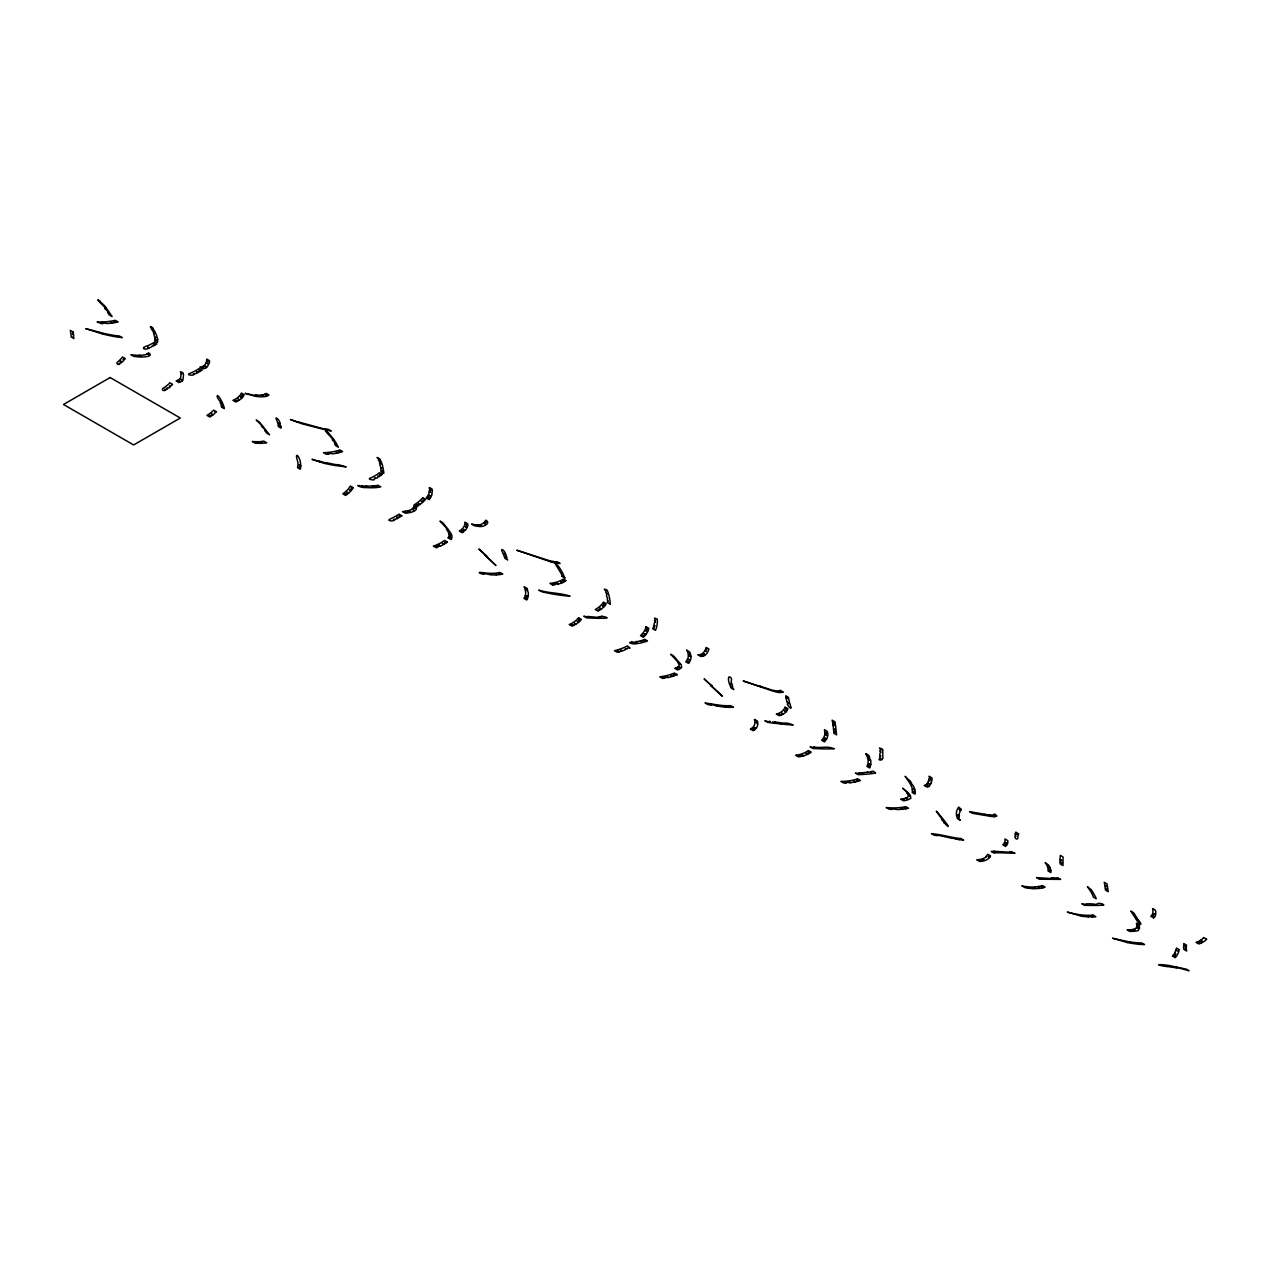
<?xml version="1.0" encoding="UTF-8"?>
<svg xmlns="http://www.w3.org/2000/svg" width="1270" height="1270" viewBox="0 0 1270 1270"><rect width="100%" height="100%" fill="white"/><g stroke="black" fill="none" stroke-linecap="round" stroke-linejoin="round"><path stroke-width="1.5" d="M757.761 724.011L756.015 722.201L757.761 722.852A32.337 18.669 0 0 0 757.476 721.106L754.682 719.487M867.743 764.048L867.569 764.683A32.528 18.78 0 0 1 866.918 766.381L869.728 768.001A32.496 18.764 0 0 0 870.252 766.699L868.537 765.715L870.347 766.413L870.744 764.635L869.013 763.635L870.791 764.318A37.005 21.368 0 0 0 870.664 760.714L868.87 759.682L870.601 760.317A43.148 24.908 0 0 0 870.426 759.619L868.061 756.856L869.728 757.476A61.484 35.496 0 0 0 868.759 755.317L865.949 753.697M525.208 595.598L525.082 596.027A23.209 13.398 0 0 1 523.938 598.392L526.748 600.011A21.844 12.621 0 0 0 527.415 598.805L525.732 597.837L527.558 598.535A24.575 14.192 0 0 0 527.86 597.71L526.383 595.852L528.177 596.535A36.147 20.86 0 0 0 528.018 591.677L525.955 589.375L527.653 590.01L527.161 588.502L524.367 586.883M431.721 495.046L432.276 491.696A61.849 35.703 0 0 0 432.26 489.299C424.672 483.854 434.054 493.49 429.482 489.633A51.768 29.893 0 0 1 429.323 491.538M687.34 659.273L687.229 659.511A28.892 16.685 0 0 1 686.975 659.987L686.8 660.321A31.083 17.939 0 0 1 685.784 661.797L688.594 663.416A31.337 18.098 0 0 0 689.388 662.289L687.705 661.321L689.547 662.019L690.324 660.479L688.626 659.495L690.578 659.797A25.432 14.684 0 0 0 691.039 657.019L689.277 656.003L691.007 656.272A26.607 15.367 0 0 0 690.642 654.431L688.816 653.367L690.404 653.732A37.782 21.812 0 0 0 689.499 651.827L686.705 650.208M1174.702 952.849L1175.845 950.214L1177.655 950.912L1175.957 949.928L1176.512 948.039L1179.306 949.658A61.389 35.449 0 0 1 1178.084 953.278L1177.433 954.627A24.797 14.319 0 0 1 1175.242 957.675L1172.369 956.04A16.224 9.366 0 0 0 1173.321 954.992L1175.179 955.723L1173.512 954.754A23.416 13.525 0 0 0 1173.718 954.484C1174.21 952.008 1178.115 955.548 1174.607 953.024M985.853 856.869L987.663 854.25L990.473 855.869A13.97 8.064 0 0 1 989.854 857.107L988.012 856.409L989.679 857.361A11.097 6.398 0 0 1 984.917 860.488L982.948 859.711L984.504 860.615A13.097 7.556 0 0 1 982.012 861.171L980.011 860.361L981.519 861.235A16.431 9.477 0 0 1 979.567 861.441L976.757 859.822A13.557 7.826 0 0 0 986.139 857.012M928.688 786.479L928.306 786.717A3.651 2.111 0 0 1 927.148 787.13L924.338 785.511M1138.206 930.243L1139.539 928.449L1139.253 924.798L1136.459 923.179L1136.745 924.941L1138.523 925.957L1136.777 925.306M942.261 819.309C922.21 793.29 960.549 839.47 943.991 822.595C947.896 825.722 938.562 817.197 942.356 819.293M985.044 814.673L984.377 814.181M1005.459 842.788L1007.602 843.296A20.955 12.097 0 0 0 1007.824 840.613L1005.014 838.994A22.638 13.065 0 0 1 1005.062 840.073A17.986 10.382 0 0 1 1004.379 842.788A13.748 7.938 0 0 1 1002.776 844.804L1005.57 846.423A12.97 7.493 0 0 0 1006.538 845.391L1004.872 844.423L1006.713 845.137A15.256 8.811 0 0 0 1007.507 843.597L1005.792 842.613M1202.166 941.022L1199.896 940.657A21.368 12.335 0 0 1 1199.324 940.959C1196.213 941.499 1201.896 943.705 1197.658 941.721A31.75 18.32 0 0 1 1196.038 942.372L1198.832 943.991A30.972 17.891 0 0 0 1200.785 943.213L1201.071 943.086M1172.353 967.216L1176.798 968.01L1175.814 967.089L1189.022 970.772L1186.212 969.153L1169.559 965.597A62.055 35.83 0 0 0 1162.669 964.724C1150.461 964.025 1169.337 967.184 1168.336 966.645A62.595 36.132 0 0 1 1172.353 967.216L1172.448 967.073M154.94 345.17L153.368 344.233L156.67 344.202L153.876 342.582L151.94 343.662A74.882 43.228 0 0 1 148.368 345.472C138.303 348.472 146.24 350.012 148.161 348.456C150.082 348.059 147.511 347.488 147.86 346.932C148.971 348.377 150.193 347.599 151.384 346.98C153.638 344.218 151.146 347.615 154.829 345.234M782.955 691.991L780.367 690.277A4.159 2.397 0 0 1 778.589 690.848L780.097 691.706L778.065 690.896A6.81 3.921 0 0 1 775.605 690.737A15.145 8.747 0 0 1 773.763 690.404L775.002 691.118L767.239 688.53M875.49 772.922L873.173 771.176A21.892 12.636 0 0 1 871.204 771.62M1035.336 886.904L1039.416 886.317A17.812 10.287 0 0 0 1042.273 885.523L1045.083 887.143A17.605 10.16 0 0 1 1043.257 887.682L1041.289 886.904L1042.829 887.793A18.939 10.938 0 0 1 1040.225 888.286L1038.209 887.476L1039.717 888.349A22.59 13.033 0 0 1 1034.129 888.635L1032.05 887.793L1033.478 888.635A28.337 16.367 0 0 1 1029.51 888.333L1027.366 887.444L1028.732 888.238A33.75 19.479 0 0 1 1024.842 887.587L1022.048 885.968M1129.459 942.102L1131.395 942.134A46.561 26.876 0 0 0 1141.762 942.991L1144.572 944.578A39.608 22.876 0 0 1 1141.666 944.499C1137.38 942.229 1142.682 945.039 1139.492 944.356A46.291 26.718 0 0 1 1138.19 944.245L1132.046 943.419A72.882 42.085 0 0 1 1129.967 943.054L1127.681 942.61M631.317 642.175C625.919 642.541 634.936 644.858 637.143 643.525A34.782 20.082 0 0 0 640.699 643.017L646.319 641.461A8.43 4.874 0 0 0 647.462 640.858L644.652 639.239A8.43 4.874 0 0 1 643.525 639.842L644.763 640.89L642.826 640.128A15.827 9.128 0 0 1 640.572 640.826L642.112 641.715L640.144 640.937A28.527 16.462 0 0 1 635.714 641.731M862.997 774.478L858.202 774.652L855.393 773.033L859.758 773.954L858.583 772.922L861.759 772.763L863.489 773.763L862.314 772.716L866.569 772.335A44.879 25.908 0 0 0 867.537 772.208C865.029 771.874 874.76 772.509 871.204 771.62M994.41 816.642L995.204 816.562A3.635 2.095 0 0 0 996.934 816.023L994.68 814.006A4.032 2.334 0 0 1 993.251 814.784L994.807 815.657L991.298 815.022A11.017 6.366 0 0 1 989.441 814.927L990.838 815.721L988.695 814.848A30.512 17.605 0 0 1 987.615 814.705L985.298 814.34M102.267 321.961L100.282 321.993A51.864 29.94 0 0 1 97.123 321.929L101.346 323.596A49.974 28.845 0 0 0 102.775 323.612L101.314 322.77L107.267 323.501A38.449 22.193 0 0 0 112.49 322.993L110.982 322.12L112.982 322.913A36.433 21.034 0 0 0 115.649 322.469L114.125 321.58L116.11 322.374A35.735 20.622 0 0 0 118.094 321.929L115.284 320.31A38.481 22.225 0 0 1 102.267 321.961M1057.64 877.776L1060.577 879.396M1057.545 877.792C1053.767 878.443 1056.831 877.57 1052.052 877.808M1060.45 879.396L1039.336 879.221L1036.526 877.602L1052.481 878.649L1051.211 877.808M1015.016 853.25L1011.158 851.599M1014.317 853.234L999.665 852.773A43.577 25.162 0 0 0 998.395 852.789L998.141 852.789A23.511 13.573 0 0 0 994.045 853.059L991.235 851.456A17.748 10.255 0 0 1 993.616 851.249L995.347 852.234L994.172 851.217L1011.047 852.36L1009.618 851.535M814.276 747.109C823.198 748.347 825.96 745.712 834.279 748.728L833.025 748.792A93.869 54.197 0 0 1 823.42 748.903L812.911 748.506L810.117 746.887L815.245 747.903L813.816 747.077M584.597 616.236L588.661 617.442L587.55 616.458L600.234 617.537L598.773 616.696A53.705 31.004 0 0 0 602.012 616.569C598.662 615.347 611.029 617.95 605.869 618.109A69.278 40.005 0 0 1 592.28 618.141L587.28 617.855M586.613 617.792L583.708 616.172M478.52 526.367C482.568 527.717 491.855 523.113 485.727 520.16A23.098 13.335 0 0 1 484.997 521.335L486.664 522.303L484.822 521.573A15.224 8.795 0 0 1 483.6 522.875L485.235 523.827L483.346 523.081A8.287 4.778 0 0 1 480.108 524.7L481.457 525.526L479.457 524.716A9.684 5.588 0 0 1 476.266 524.78L477.488 525.574L474.377 524.573A31.115 17.955 0 0 1 471.519 524.081L474.313 525.701A30.559 17.637 0 0 0 477.345 526.225L478.377 526.351M255.572 395.002L256.731 395.78L245.11 393.367L254.81 396.176A43.339 25.019 0 0 0 259.318 396.716L259.905 396.748A19.209 11.097 0 0 0 262.477 396.811L265.144 396.573A7.287 4.207 0 0 0 267.875 395.684L268.208 395.494A8.969 5.175 0 0 0 268.954 395.018L266.16 393.398A8.477 4.889 0 0 1 264.795 394.208L266.382 395.113L264.446 394.351A7.271 4.207 0 0 1 262.334 394.954M778.621 722.424C786.051 724.059 785.257 721.662 793.21 725.011A141.319 81.582 0 0 1 780.971 723.995M780.971 723.995L773.875 723.17M777.732 722.328L775.192 722.043M774.779 721.995L775.748 722.741L772.763 721.757M554.799 561.673L555.546 562.388L553.355 561.467M770.287 721.455L769.175 721.312L770.223 722.265L764.826 720.741L767.636 722.36L773.208 723.09M557.117 563.245L556.117 563.086M718.883 706.295L722.122 706.755A49.435 28.543 0 0 0 725.884 707.168L724.487 706.358L727.599 707.279A27.368 15.796 0 0 0 730.298 707.358L728.837 706.501L730.901 707.342A21.209 12.255 0 0 0 733.425 707.215L730.615 705.596A22.527 13.002 0 0 1 726.361 705.723L723.519 705.58A50.721 29.289 0 0 1 718.947 705.072L714.867 704.485M718.185 706.183L715.867 705.247L717.074 706.009M714.137 704.358L705.072 702.961L707.866 704.58L711.549 705.12L710.517 704.167L716.582 705.929M1129.855 941.895L1129.236 941.8A72.882 42.085 0 0 1 1127.157 941.435L1112.599 938.244L1127.585 942.594M987.6 815.864L990.425 816.324A17.177 9.922 0 0 0 994.394 816.689M983.885 814.102L969.613 811.657L972.423 813.276L986.695 815.721M956.04 839.089L952.278 837.867L952.96 838.486M952.532 838.39L936.244 834.85L937.609 835.628A44.339 25.59 0 0 0 934.275 835.295L931.481 833.676A45.625 26.337 0 0 1 935.546 834.104L937.577 834.406A80.82 46.657 0 0 1 942.784 835.327L953.23 837.47A39.195 22.638 0 0 0 960.755 838.518M542.512 591.947L549.338 593.392A111.061 64.119 0 0 0 568.389 596.074L570.039 596.154C559.435 592.582 550.291 593.566 539.385 590.248M538.734 590.106L541.226 591.645M102.806 334.073L85.598 328.597L104.727 333.581A97.965 56.563 0 0 0 112.347 335.105L112.76 335.169A55.737 32.179 0 0 0 115.3 335.566L117.459 336.455L116.094 335.661A33.544 19.367 0 0 0 119.412 335.994L122.206 337.614L116.57 336.947A113.062 65.278 0 0 1 102.838 334.042M550.894 561.88L516.795 550.227L548.354 560.34A39.291 22.685 0 0 0 553.339 561.483M770.652 690.34L774.255 691.42A25.511 14.732 0 0 0 778.669 692.467M766.651 688.34L759.539 686.038M769.461 689.959L743.204 680.942L760.524 686.625L759.444 686.006M152.797 327.946C145.955 322.469 155.988 334.534 153.543 333.327A58.499 33.782 0 0 1 154.575 336.788C158.448 339.471 153.781 335.74 154.781 338.503A29.782 17.193 0 0 1 154.781 339.28L156.543 340.281L154.781 339.614M1206.5 939.149L1203.69 937.53A14.986 8.652 0 0 1 1200.372 940.371M1152.652 908.621L1155.462 910.241A41.672 24.066 0 0 1 1155.763 914.305L1155.367 915.718A7.969 4.604 0 0 1 1153.636 917.893M262.096 395.002L263.604 395.875L261.604 395.065A19.891 11.493 0 0 1 255.587 394.97M429.323 491.538C433.006 494.078 428.419 490.379 428.911 493.427A31.369 18.113 0 0 1 428.482 494.697M785.908 697.42L787.702 698.452L785.971 697.801L786.971 701.707M832.977 724.964L834.692 725.583L832.739 723.519M1015.921 832.279L1018.715 833.898L1017.968 835.898A30.797 17.78 0 0 0 1017.826 836.692C1018.588 839.772 1015.619 839.962 1014.905 837.009C1017.222 836.089 1014.778 837.39 1015.095 834.596A25.876 14.938 0 0 1 1015.206 834.041L1017.016 834.723L1015.286 833.723A15.351 8.858 0 0 1 1015.889 832.31M428.387 494.887L430.086 495.856L428.26 495.157A21.288 12.287 0 0 1 427.387 496.649L429.054 497.618L427.196 496.903A14.192 8.191 0 0 1 426.228 497.935L429.038 499.554M787.035 701.945L788.861 702.993L787.384 703.12M1060.069 859.584L1061.831 860.6L1060.069 859.933L1060.117 861.965L1061.879 862.981L1060.132 862.314L1060.18 863.949L1062.99 865.568L1063.069 856.964L1060.259 855.345L1060.069 859.377M1104.884 885.46L1106.694 886.492L1104.963 885.857L1105.281 888.047L1107.075 889.063L1105.329 888.413L1105.471 890.079L1108.265 891.699L1107.043 883.904L1104.233 882.285L1104.852 885.206M1200.213 940.483L1201.817 941.419M927.37 783.32L929.196 784.019L927.735 782.685A32.798 18.939 0 0 0 928.672 780.209C932.45 781.907 927.767 780.367 929.1 778.447C934.101 782.431 924.354 772.049 932.164 778.272A57.785 33.369 0 0 1 931.053 783.304M926.195 784.638L927.814 785.574L925.925 784.844A3.953 2.286 0 0 1 924.338 785.527M562.086 576.358L564.88 577.977M607.362 602.504L610.172 604.123M652.637 628.65L655.447 630.269M697.928 654.796L700.738 656.415M1153.557 917.845L1150.747 916.226A6.223 3.604 0 0 0 1151.874 915.289L1153.731 916.003L1152.065 915.051A10.446 6.032 0 0 0 1152.573 914.098L1154.557 914.13L1152.827 913.13A37.195 21.479 0 0 0 1152.557 908.621M422.656 497.761C430.768 501.491 419.195 498.84 424.339 500.682A44.307 25.575 0 0 1 423.386 501.634L421.18 501.206L422.815 502.158L420.306 504.222L418.417 503.492L420.037 504.428L418.481 505.539L416.576 504.793L418.195 505.714L416.893 506.555L414.099 504.936L416.465 503.364A48.863 28.21 0 0 0 422.704 497.776M646.017 626.713L648.811 628.332A35.227 20.336 0 0 1 648.462 629.73L646.652 629.031L648.367 630.015A35.115 20.272 0 0 1 647.7 631.635L645.858 630.936L647.557 631.904A36.735 21.209 0 0 1 645.89 634.476L644.049 633.762L645.7 634.714L644.557 636.048L642.683 635.317L644.334 636.27L643.318 637.27L640.509 635.651L642.62 633.444A37.878 21.876 0 0 0 643.985 631.603A35.354 20.415 0 0 0 646.017 626.713M958.898 807.355L961.374 809.403A33.972 19.606 0 0 0 960.882 810.085L959.025 809.387L960.707 810.355A26.162 15.113 0 0 0 960.168 811.26A24.32 14.049 0 0 0 959.183 815.34L957.421 814.673L959.183 815.705A32.02 18.494 0 0 0 959.358 817.181L957.802 817.261L960.295 820.277L957.485 818.658L956.754 816.483A29.623 17.097 0 0 1 958.532 807.275M910.082 781.114L905.081 776.287L909.495 782.717A46.117 26.622 0 0 1 912.447 789.591M1050.83 870.617L1049.083 869.966L1050.893 871.68A25.432 14.684 0 0 1 1050.846 872.569L1048.052 870.95A27.035 15.605 0 0 0 1047.813 867.87A34.655 20.018 0 0 0 1045.924 863.679L1045.178 862.584L1048.655 865.156A37.052 21.399 0 0 1 1050.084 867.823L1048.417 867.219L1050.258 868.283A30.115 17.383 0 0 1 1050.83 870.617M552.752 584.994L549.942 583.375A26.638 15.383 0 0 0 553.974 582.755L554.577 582.628A21.145 12.208 0 0 0 563.42 579.025L566.15 580.612A18.748 10.827 0 0 1 564.864 581.454L562.943 580.707L564.547 581.628A19.447 11.224 0 0 1 562.689 582.549L560.753 581.787L562.34 582.708A21.463 12.398 0 0 1 558.451 583.978L556.784 583.025L558.022 584.089L553.466 583.819L554.99 584.692A27.988 16.161 0 0 1 552.752 584.994M147.383 353.727L148.987 354.663L147.082 353.917M413.417 507.683L415.242 508.381L413.544 507.397A10.43 6.017 0 0 0 413.782 505.952L416.592 507.571L416.242 509.254A7.064 4.08 0 0 1 414.845 510.731A9.446 5.445 0 0 1 413.115 511.619L411.829 512.08A16.288 9.398 0 0 1 409.496 512.651A24.749 14.287 0 0 1 405.368 513.207L402.574 511.588A28.337 16.351 0 0 0 404.876 511.334L406.876 512.128L405.352 511.254A19.494 11.255 0 0 0 407.94 510.762L409.924 511.54L408.368 510.651A10.208 5.89 0 0 0 411.972 509.191L413.845 509.921L412.226 508.984A6.906 3.985 0 0 0 413.306 507.857M908.336 795.766L910.082 796.433L907.939 794.512M1136.507 927.513L1138.333 928.211L1136.618 927.227A13.7 7.906 0 0 0 1136.745 925.449M139.398 355.346L140.843 356.187L138.779 355.346A30.448 17.574 0 0 1 136.207 355.251C133.445 354.727 138.636 357.378 134.271 355.108A53.959 31.147 0 0 1 130.873 354.727L133.683 356.346A51.864 29.94 0 0 0 137.732 356.775C141.176 357.521 155.242 356.806 148.479 352.774A7.509 4.334 0 0 1 147.558 353.6M449.04 534.13L450.85 535.162L449.135 534.527A9.652 5.572 0 0 1 448.993 536.432M635.476 641.763L636.984 642.636L632.015 642.128L633.206 643.16L631.476 642.16M678.386 666.528L680.021 667.48L678.148 666.75M906.066 797.989L907.637 798.894L905.542 798.163A13.081 7.556 0 0 1 904.526 798.449C901.938 798.354 906.78 800.989 902.827 798.814A29.432 17.002 0 0 1 900.684 799.179L903.478 800.798A28.13 16.24 0 0 0 905.986 800.37A19.431 11.224 0 0 0 906.939 800.163L910.765 798.465L910.511 795.718A34.877 20.13 0 0 0 909.177 793.956L902.637 788.194L907.764 792.734L906.605 792.607A28.226 16.288 0 0 1 907.971 794.512M448.945 536.432L450.644 537.4L448.818 536.702A6.318 3.651 0 0 1 447.85 537.734L450.659 539.353M178.959 382.492L176.165 380.873A8.89 5.128 0 0 0 177.863 380.27L179.784 381.032L178.197 380.111A7.668 4.429 0 0 0 178.848 379.73M1129.887 931.513L1127.093 929.894A32.194 18.59 0 0 0 1129.681 929.799L1131.713 930.624L1130.236 929.767A15.177 8.763 0 0 0 1133.078 929.418L1135.062 930.196L1133.523 929.307A6.08 3.508 0 0 0 1135.11 928.783A4.286 2.477 0 0 0 1136.412 927.671M578.548 617.792L581.358 619.411A32.067 18.51 0 0 1 580.438 620.474L578.58 619.76L580.231 620.712A30.988 17.891 0 0 1 578.914 621.951L577.04 621.22L578.675 622.173A29.4 16.97 0 0 1 575.961 624.126L574.357 623.205L575.659 624.3L573.897 625.284L571.976 624.522L573.564 625.443A26.749 15.446 0 0 1 572.024 626.142L569.214 624.522A26.829 15.494 0 0 0 571.056 623.681L572.5 622.903A28.75 16.605 0 0 0 574.564 621.554A30.956 17.875 0 0 0 578.548 617.792M857.552 778.875L860.346 780.494A32.274 18.637 0 0 1 858.583 781.066L856.615 780.288L858.171 781.177A31.067 17.939 0 0 1 855.758 781.796L853.789 781.002L855.329 781.891A30.416 17.558 0 0 1 850.805 782.637M960.771 838.47L963.565 840.089A28.591 16.51 0 0 1 960.279 839.772L958.12 838.883L959.485 839.676A50.435 29.115 0 0 1 956.04 839.089M1093.025 915.083L1095.819 916.702A28.273 16.319 0 0 1 1093.375 916.876L1091.327 916.051L1092.803 916.892A30.289 17.478 0 0 1 1090.549 916.924L1087.247 916.051L1088.676 916.876A35.354 20.415 0 0 1 1085.628 916.67L1085.294 916.638A42.799 24.701 0 0 1 1081.484 916.146M902.637 809.196L901.128 808.339L903.145 809.149A35.782 20.653 0 0 0 905.939 808.752L904.415 807.879L906.415 808.672A36.957 21.336 0 0 0 908.479 808.276L905.685 806.656A36.258 20.923 0 0 1 891.937 807.91L889.968 807.831A40.434 23.352 0 0 1 886.19 807.529L889 809.149A40.767 23.543 0 0 0 892.223 809.419L890.794 808.609L897.096 809.53A35.782 20.653 0 0 0 902.589 809.212M73.12 331.978L70.31 330.359L71.104 335.391A50.609 29.226 0 0 1 71.12 336.947L73.914 338.566A48.085 27.765 0 0 0 73.93 337.979C71.961 334.391 74.057 338.201 73.676 334.867C70.104 331.819 74.866 335.788 73.136 332.057M120.745 360.759L120.253 361.378C124.206 364.157 117.332 361.982 119.634 364.363C116.38 364.95 116.03 362.537 118.443 361.331A69.659 40.227 0 0 0 119.713 360.108L120.205 359.616A73.152 42.243 0 0 0 122.539 356.997C129.619 360.68 120.126 357.886 124.047 360.124C122.999 361.077 122.031 363.188 120.571 361.204M668.337 677.466L666.671 676.497L667.893 677.561L663.289 677.259L664.813 678.132A32.703 18.875 0 0 1 662.591 678.434L659.781 676.815A32.893 18.986 0 0 0 662.448 676.45L665.67 675.815A37.576 21.701 0 0 0 667.671 675.307A42.291 24.416 0 0 0 674.291 673.068C683.276 677.021 668.925 673.386 675.084 675.481A42.402 24.479 0 0 1 672.909 676.227L670.957 675.449L672.513 676.338A38.592 22.273 0 0 1 668.48 677.434M803.894 755.713L801.942 754.936L803.497 755.841A21.558 12.446 0 0 1 801.053 756.428L799.068 755.634L800.592 756.523A22.606 13.049 0 0 1 798.433 756.872L795.623 755.253A21.685 12.525 0 0 0 803.005 753.443A21.876 12.636 0 0 0 808.371 750.491L811.181 752.11A22.765 13.144 0 0 1 809.942 752.983L808.037 752.237L809.657 753.173A21.828 12.605 0 0 1 807.895 754.158L805.958 753.396L807.561 754.317A21.193 12.24 0 0 1 804.1 755.65M850.567 782.669L848.852 781.685L850.059 782.717L844.947 782.13L846.407 782.971A33.687 19.447 0 0 1 843.725 783.003L840.915 781.383A32.703 18.875 0 0 0 845.693 781.24A30.686 17.716 0 0 0 850.217 780.701A31.147 17.986 0 0 0 857.552 778.875M1081.246 916.115L1067.324 912.114L1075.055 913.892A48.752 28.146 0 0 0 1082.373 915.019L1082.818 915.051A31.528 18.209 0 0 0 1093.025 915.114M1091.327 889.873L1087.374 886.65L1088.533 888.254M910.161 781.225C913.209 784.4 910.288 783.955 912.701 784.987A43.783 25.273 0 0 1 914.844 789.718L913.082 789.083L914.892 790.13A33.655 19.431 0 0 1 915.083 791.353C915.67 793.591 911.273 789.829 915.13 792.623A33.179 19.161 0 0 1 915.003 794.147L912.209 792.528A33.147 19.129 0 0 0 912.257 789.607M1088.612 888.381L1091.025 892.032A71.612 41.338 0 0 1 1091.692 893.207L1092.311 894.429A47.498 27.416 0 0 1 1093.343 897.096L1096.137 898.715A45.529 26.289 0 0 0 1095.407 896.699C1094.184 894.794 1094.216 894.159 1091.501 890.127M1138.491 920.131L1135.475 917.48L1137.031 918.035L1133.586 912.701L1130.776 911.082L1135.682 918.512M1138.587 920.274C1143.651 926.767 1139.301 925.1 1135.793 918.654M502.856 552.847C499.126 546.735 505.015 550.116 505.666 554.482L504 553.879L505.857 554.942L506.92 557.562L505.254 556.958L507.714 559.959L504.92 558.34L503.079 553.355M562.07 576.326C563.658 575.675 547.973 554.244 559.086 567.103A140.319 81.01 0 0 1 563.15 574.024L564.864 577.945M790.178 704.723L788.797 699.564A32.067 18.51 0 0 1 788.559 697.405L785.765 695.785A28.702 16.573 0 0 0 785.908 697.42M790.369 705.374C793.544 713.105 785.527 702.802 787.733 704.326M832.548 722.471L834.247 722.979L832.453 721.931L832.152 720.169L834.962 721.789L835.39 724.297M835.469 724.725L836.581 734.838L833.771 733.219L833.723 731.599L835.469 732.266L833.691 731.234L833.533 729.139L835.263 729.79L833.485 728.758L833.009 725.186M157.528 339.439L157.559 339.868A30.067 17.351 0 0 1 157.591 341.074M610.172 603.901L610.013 601.091A99.219 57.277 0 0 0 609.568 598.106A125.809 72.644 0 0 0 607.266 590.344C600.392 586.676 608.012 592.201 605.838 592.693C608.901 595.995 605.377 592.709 606.822 596.789C608.536 600.329 607.584 597.217 607.235 599.742C609.203 603.028 607.6 599.551 607.362 602.282M262.477 441.452A31.147 17.986 0 0 1 252.254 441.484L255.048 443.151A39.608 22.86 0 0 0 258.08 443.309L256.635 442.468L259.144 443.325A27.797 16.05 0 0 0 262.096 443.278L260.62 442.42L262.652 443.23A21.463 12.382 0 0 0 266.652 442.77L263.858 441.15A20.542 11.859 0 0 1 262.461 441.357M524.161 586.915A45.291 26.146 0 0 1 525.478 595.614M752.602 727.472A13.462 7.763 0 0 1 750.348 729.107L753.158 730.726A13.144 7.588 0 0 0 754.459 729.885L752.84 728.948L754.729 729.694A14.16 8.176 0 0 0 756.015 728.44L754.364 727.472L756.221 728.202A18.685 10.795 0 0 0 757.698 724.011M754.364 719.519A22.225 12.827 0 0 1 752.983 727.567M1035.352 886.984A29.21 16.859 0 0 1 1022.08 885.92M147.304 354.108A11.954 6.906 0 0 1 139.494 355.203M181.673 381.349A8.223 4.747 0 0 1 178.959 382.492M181.848 381.222A7.604 4.397 0 0 0 182.912 380.206L183.515 374.92A65.627 37.894 0 0 0 182.975 372.904C176.705 369.411 183.959 374.872 180.864 374.078A35.623 20.574 0 0 1 180.911 374.523L180.721 377.444A9.414 5.429 0 0 1 179.959 378.777L181.61 379.73L179.737 379A7.477 4.318 0 0 1 179.038 379.603M451.406 535.13A9.731 5.62 0 0 1 451.041 539.464M451.707 535.067A50.895 29.385 0 0 0 449.088 530.685L442.786 522.684L439.976 521.065L447.881 529.574L446.326 529.034A46.958 27.114 0 0 1 449.135 533.987M875.554 773.017A46.799 27.019 0 0 1 862.981 774.382M908.463 795.782A4.54 2.619 0 0 1 906.256 797.941M1138.063 930.64A16.812 9.716 0 0 1 1129.919 931.323M686.689 650.208A28.543 16.478 0 0 1 687.61 659.305M865.775 753.729A44.005 25.4 0 0 1 868.029 763.937M154.765 339.661A20.812 12.017 0 0 1 154.543 341.074L157.337 342.694A20.812 12.017 0 0 0 157.575 341.281M152.559 327.993A81.074 46.799 0 0 1 157.766 339.423M205.915 367.824A7.906 4.556 0 0 1 202.629 368.84L199.819 367.22A8.128 4.683 0 0 0 201.771 366.76L203.724 367.522L202.152 366.617A7.572 4.381 0 0 0 203.105 366.189A8.207 4.731 0 0 0 203.946 365.649L205.851 366.395L204.216 365.458A12.541 7.239 0 0 0 206.026 362.998L207.883 363.696L206.169 362.712A23.638 13.652 0 0 0 206.597 360.966L208.391 361.632L206.645 360.632A35.401 20.447 0 0 0 206.708 359.077L209.502 360.696A33.846 19.542 0 0 1 209.359 362.95L207.185 366.935A8.445 4.874 0 0 1 205.915 367.792M431.609 495.03A22.304 12.875 0 0 1 429.165 499.586M556.101 563.102A43.228 24.956 0 0 1 550.894 561.864M557.117 563.229A10.065 5.81 0 0 0 560.086 563.436L557.276 561.8A9.541 5.509 0 0 1 554.799 561.673M703.294 656.13A4.81 2.778 0 0 1 701.135 656.415M703.294 656.13A5.112 2.953 0 0 0 704.469 655.637A12.954 7.477 0 0 0 706.977 653.193A35.83 20.685 0 0 0 708.914 649.049C702.278 644.588 709.358 651.875 705.533 649.256C703.596 651.002 708.565 652.637 704.707 650.891A18.971 10.954 0 0 1 703.04 653.034L704.374 654.225L702.485 653.478A5.89 3.397 0 0 1 700.707 654.463L702.246 655.352L700.278 654.574A4.874 2.81 0 0 1 698.325 654.796M783.066 692.102A5.191 3 0 0 1 778.716 692.372M930.862 783.288A16.034 9.255 0 0 1 928.862 786.543M927.322 783.352A10.271 5.937 0 0 1 926.211 784.654M1206.675 939.197A17.621 10.176 0 0 1 1201.023 943.038M655.542 630.095A35.56 20.526 0 0 0 656.082 628.872L656.415 627.888A51.895 29.956 0 0 0 656.892 626.094L657.304 622.919A90.345 52.165 0 0 0 657.304 619.22C651.129 615.982 657.765 620.903 654.542 620.554C656.368 624.173 654.764 620.411 654.256 623.522C652.859 625.713 657.463 626.681 653.812 625.634C652.51 628.063 656.495 628.11 653.05 627.809A33.353 19.256 0 0 1 652.732 628.475M678.942 666.353A10.017 5.779 0 0 0 678.196 663.019L679.942 663.559L678.005 662.432A31.242 18.034 0 0 0 677.64 661.924L677.466 661.67A59.658 34.449 0 0 0 676.005 659.892L670.687 654.272L673.497 655.891L681.244 664.781L681.641 667.512L679.021 669.433A13.906 8.033 0 0 1 677.577 669.925L674.783 668.306A14.129 8.16 0 0 0 676.037 667.893L677.974 668.655L676.402 667.75A7.35 4.239 0 0 0 678.164 666.766M300.736 465.947C301.577 468.947 296.783 465.296 300.609 467.868A35.354 20.415 0 0 1 300.323 469.281L297.529 467.662A35.909 20.733 0 0 0 297.847 465.931L297.926 464.947A53.276 30.766 0 0 0 297.688 461.518C293.957 450.009 300.164 456.756 300.593 463.82A54.372 31.401 0 0 1 300.72 465.217L298.974 464.55L300.736 465.947M880.015 750.999C882.698 753.888 879.253 750.919 879.824 755.078C882.983 756.714 876.887 755.507 881.174 758.65C874.887 759.031 884.666 763.095 882.729 755.428A153.305 88.503 0 0 0 882.761 750.125L882.729 749.364C875.205 745.776 883.364 750.491 880.015 750.999M1186.37 947.61C1187.148 950.325 1182.576 946.531 1186.434 949.261A44.577 25.733 0 0 0 1186.704 951.008L1183.894 949.388A44.752 25.845 0 0 1 1183.592 947.293L1183.735 943.531L1186.545 945.15L1186.402 946.499L1184.64 945.864L1186.37 947.484M824.928 732.774L824.833 734.298A24.876 14.367 0 0 1 823.293 738.235A23.844 13.764 0 0 1 821.642 740.235L824.436 741.855A23.797 13.732 0 0 0 825.389 740.807L823.722 739.854L826.024 739.95A24.13 13.922 0 0 0 826.532 739.124L824.849 738.14L826.691 738.854A25.543 14.748 0 0 0 827.643 735.886L825.913 734.87L827.691 735.552A28.829 16.637 0 0 0 827.691 733.552L825.913 732.52L827.643 733.171A32.988 19.05 0 0 0 827.23 731.345L824.436 729.726L824.928 732.774M728.488 678.45L728.551 680.434A49.403 28.527 0 0 0 729.313 683.498L731.075 687.943L733.869 689.562L731.139 686.387L732.806 687.006L731.901 684.482L730.075 683.435L731.774 684.054A40.465 23.368 0 0 1 731.25 681.069C732.901 678.497 728.599 674.481 728.488 678.45M353.203 487.696C352.758 490.188 348.726 486.521 352.282 489.109A40.815 23.558 0 0 1 351.219 490.49L349.361 489.775L351.012 490.728L348.948 492.839L346.916 492.236L348.551 493.189L347.107 494.363L345.218 493.617L346.853 494.554L345.615 495.427L342.805 493.808A38.656 22.32 0 0 0 343.678 493.204L345.043 492.157A40.656 23.463 0 0 0 350.393 486.077L353.203 487.696M465.518 529.844L463.359 529.447L465.01 530.4L463.756 531.543L461.772 530.876L463.407 531.812A27.543 15.891 0 0 1 462.185 532.702L459.375 531.082A24.384 14.081 0 0 0 463.439 527.367A20.558 11.874 0 0 0 464.915 522.16L467.725 523.78A22.003 12.7 0 0 1 467.709 525.367L465.915 524.685L467.646 525.685A19.844 11.462 0 0 1 467.138 527.383L465.312 526.685L467.011 527.669A20.971 12.113 0 0 1 465.518 529.844L465.487 529.892M216.456 411.766C212.947 411.686 216.948 412.178 213.709 414.322A38.449 22.193 0 0 1 213.217 414.703L211.328 413.956C216.456 416.592 206.026 414.734 211.122 416.195A29.813 17.208 0 0 1 209.772 417.005L206.962 415.385A30.21 17.447 0 0 0 208.582 414.401L209.391 413.845A42.291 24.416 0 0 0 213.63 410.147L216.456 411.766M169.672 383.064L169.561 383.191A58.071 33.528 0 0 1 164.068 387.683C160.623 388.541 162.846 391.811 165.465 390.239C163.036 387.699 165.989 390.906 167.561 388.81C164.243 387.223 169.355 389.223 170.498 386.509C165.608 386.128 177.784 385.286 169.672 383.064M239.22 396.303L238.697 396.796A23.32 13.462 0 0 1 235.664 398.97L234.759 399.478A30.496 17.605 0 0 1 232.966 400.367L235.775 401.987A30.94 17.859 0 0 0 237.268 401.256L235.664 400.336L237.585 401.098L239.3 400.082L237.998 398.97L239.585 399.891A21.463 12.398 0 0 0 242.126 397.827L240.459 396.875L242.332 397.605A18.907 10.906 0 0 0 243.395 396.208L241.713 395.24L243.538 395.938A19.193 11.081 0 0 0 244.126 394.684L241.316 393.065A18.986 10.954 0 0 1 239.22 396.303M382.159 474.377C381.127 476.44 377.269 473.011 380.714 475.488A40.878 23.606 0 0 1 379.127 476.567C375.904 474.472 380.349 477.52 376.349 478.187C371.967 477.472 377.015 478.282 373.904 479.409C376.301 480.52 364.506 479.536 371.697 477.52A43.64 25.194 0 0 0 379.381 472.773L382.159 474.377M447.342 542.036C446.23 543.989 442.404 540.687 445.833 543.115A40.18 23.193 0 0 1 444.167 544.163L442.262 543.401L443.865 544.338A36.973 21.352 0 0 1 440.642 546.005L439.023 545.052L440.293 546.148L436.324 546.211L437.896 547.132A30.972 17.875 0 0 1 436.181 547.719L433.372 546.1A31.21 18.018 0 0 0 435.435 545.386L436.499 544.957A37.671 21.749 0 0 0 444.5 540.401L447.342 542.036M601.297 609.076C600.694 610.854 595.805 608.425 599.408 610.346A32.845 18.971 0 0 1 598.027 611.14L595.233 609.521A32.718 18.891 0 0 0 596.868 608.552L598.091 607.743A29.4 16.97 0 0 0 603.393 602.107L606.171 603.71A28.019 16.177 0 0 1 605.457 604.885L603.599 604.171L605.282 605.139A28.321 16.351 0 0 1 604.171 606.504L602.297 605.774L603.964 606.742A29.623 17.097 0 0 1 601.551 608.87L599.662 608.139L601.297 609.076M201.787 370.253C200.612 372.126 196.786 368.872 200.2 371.269C198.993 372.412 197.755 372.126 196.548 371.523C201.533 373.952 189.405 373.555 194.532 374.221C193.405 376.174 184.404 374.84 190.722 373.031A48.149 27.797 0 0 0 198.993 368.633L201.787 370.253M401.812 515.763C400.653 517.668 396.796 514.366 400.225 516.779C399.034 517.938 397.812 517.652 396.605 517.049C401.59 519.462 389.62 519.224 394.732 519.843C393.811 521.843 384.858 520.716 390.969 518.684A67.929 39.227 0 0 0 398.986 514.128L401.812 515.763M100.108 301.482L98.679 301.006L106.347 308.943L104.823 308.419L109.252 312.976L107.68 312.436L109.252 314.928L112.062 316.548L108.918 311.785A184.531 106.537 0 0 0 106.775 308.943C106.22 305.768 92.424 295.831 100.108 301.482M110.157 377.539L63.5 404.479L133.62 444.96L180.276 418.02L110.157 377.539M221.726 402.892C217.265 401.177 224.901 407.987 221.25 405.765A29.004 16.748 0 0 1 221.361 406.368L221.409 406.654A22.225 12.827 0 0 1 221.44 407.019L224.25 408.638A22.225 12.827 0 0 0 224.219 408.273L224.187 408.083A31.861 18.399 0 0 0 223.917 406.813A43.085 24.876 0 0 0 223.71 406.114L222.758 403.622A120.063 69.31 0 0 0 221.758 401.51C216.011 390.065 215.281 397.875 221.726 402.892M262.969 426.704L261.477 426.196L266.271 430.959L264.747 430.435L266.732 433.165L269.526 434.784L259.493 422.164L256.207 420.021L262.969 426.704M278.86 422.799L280.94 426.339L279.209 425.704L280.988 426.736A30.797 17.78 0 0 1 281.051 428.133L278.257 426.514A34.496 19.907 0 0 0 277.94 423.767L277.908 423.593A65.58 37.862 0 0 0 276.4 419.449C274.209 415.703 279.702 419.878 279.702 422.164A65.405 37.767 0 0 1 280.241 423.593L278.86 422.799M298.513 422.307L290.385 419.497L301.625 423.688L327.39 430.324A62.135 35.877 0 0 0 331.264 431.038L328.47 429.419A60.404 34.877 0 0 1 324.914 428.768L325.691 429.403L297.386 421.656L298.513 422.307M328.39 433.276L326.946 432.784L333.835 440.293L332.264 439.737L336.09 443.944L334.486 443.373L335.661 445.643L338.471 447.262L336.09 442.944A134.572 77.692 0 0 0 328.216 432.721L325.438 431.101L328.39 433.276M327.724 453.136L328.898 454.168A41.291 23.844 0 0 1 326.342 454.279L323.533 452.66A40.735 23.511 0 0 0 326.596 452.517L328.168 452.39A31.067 17.939 0 0 0 339.804 449.945L342.567 451.517A26.956 15.558 0 0 1 340.836 452.12L338.884 451.342L340.439 452.231A28.48 16.446 0 0 1 338.074 452.866L336.09 452.088L337.63 452.977A31.433 18.145 0 0 1 332.946 453.787L327.724 453.136M319.421 461.645L312.007 459.311L323.961 463.264A120.444 69.532 0 0 0 335.772 465.614L346.186 466.916L339.296 464.883A81.026 46.784 0 0 1 337.598 464.677C334.978 464.836 331.978 463.645 326.12 462.724C329.422 464.598 316.42 459.597 319.421 461.645M380.016 460.724L378.349 460.121L381.222 463.772L379.524 463.153L380.619 467.296L382.413 468.344L380.683 467.693L380.936 469.836L382.699 470.868L380.968 470.995A47.895 27.654 0 0 1 380.952 471.789L383.762 473.408A50.213 28.988 0 0 0 383.762 471.868L382.381 464.915A104.172 60.15 0 0 0 379.873 459.057L377.079 457.438L380.016 460.724M362.696 486.632C351.869 483.251 361.553 488.315 365.76 487.553A44.513 25.702 0 0 0 376.38 487.585L380.778 486.886L377.968 485.267A17.002 9.811 0 0 1 375.872 485.648L377.396 486.521L375.38 485.727A25.829 14.907 0 0 1 372.396 485.997L373.872 486.854L371.84 486.029A43.132 24.908 0 0 1 365.792 486.045C370.713 487.918 358.378 484.235 362.696 486.632M486.521 555.768L485.14 555.323L495.935 565.499L478.901 549.021L486.521 555.768M483.918 573.341C486.664 576.231 471.535 570.69 484.743 572.976A48.72 28.13 0 0 0 488.775 573.262L489.522 573.294A23.463 13.541 0 0 0 499.967 572.468L502.729 574.024A19.32 11.16 0 0 1 500.697 574.437L498.697 573.643L500.221 574.516A20.78 12.001 0 0 1 498.221 574.77L495.284 574.024L496.76 574.881A30.877 17.828 0 0 1 490.585 574.818L483.918 573.341M617.998 650.748L619.236 651.827A35.449 20.463 0 0 1 617.299 652.288L614.505 650.669A35.512 20.511 0 0 0 616.649 650.145L618.665 649.557A39.195 22.622 0 0 0 620.681 648.875L621.427 648.605A45.768 26.416 0 0 0 627.301 645.954C633.841 650.446 626.316 646.287 627.126 649.033C622.697 648.24 627.682 649.383 623.951 650.335C622.141 651.716 619.204 648.827 621.713 651.097C620.951 651.351 618.982 652.224 617.998 650.748M711.962 685.927L710.613 685.498L722.36 696.214L704.12 678.831L711.962 685.927M785.876 709.057L787.257 710.2A16.573 9.573 0 0 1 786.273 711.644L784.415 710.914L786.067 711.883A15.081 8.7 0 0 1 783.495 713.915L781.59 713.168L783.193 714.089A15.399 8.89 0 0 1 781.288 714.994L779.336 714.216L780.923 715.137A16.716 9.652 0 0 1 779.161 715.708L776.351 714.089A16.129 9.319 0 0 0 779.462 712.946A16.208 9.35 0 0 0 784.987 706.993L787.86 708.612A18.86 10.89 0 0 1 787.4 709.93L785.876 709.057M1086.755 904.653L1081.802 903.748L1084.612 905.367L1096.899 905.447A53.404 30.829 0 0 0 1103.821 905.065C1103.344 903.192 1095.343 902.557 1097.169 904.796C1093.422 903.494 1083.485 903.43 1086.755 904.653"/></g></svg>
